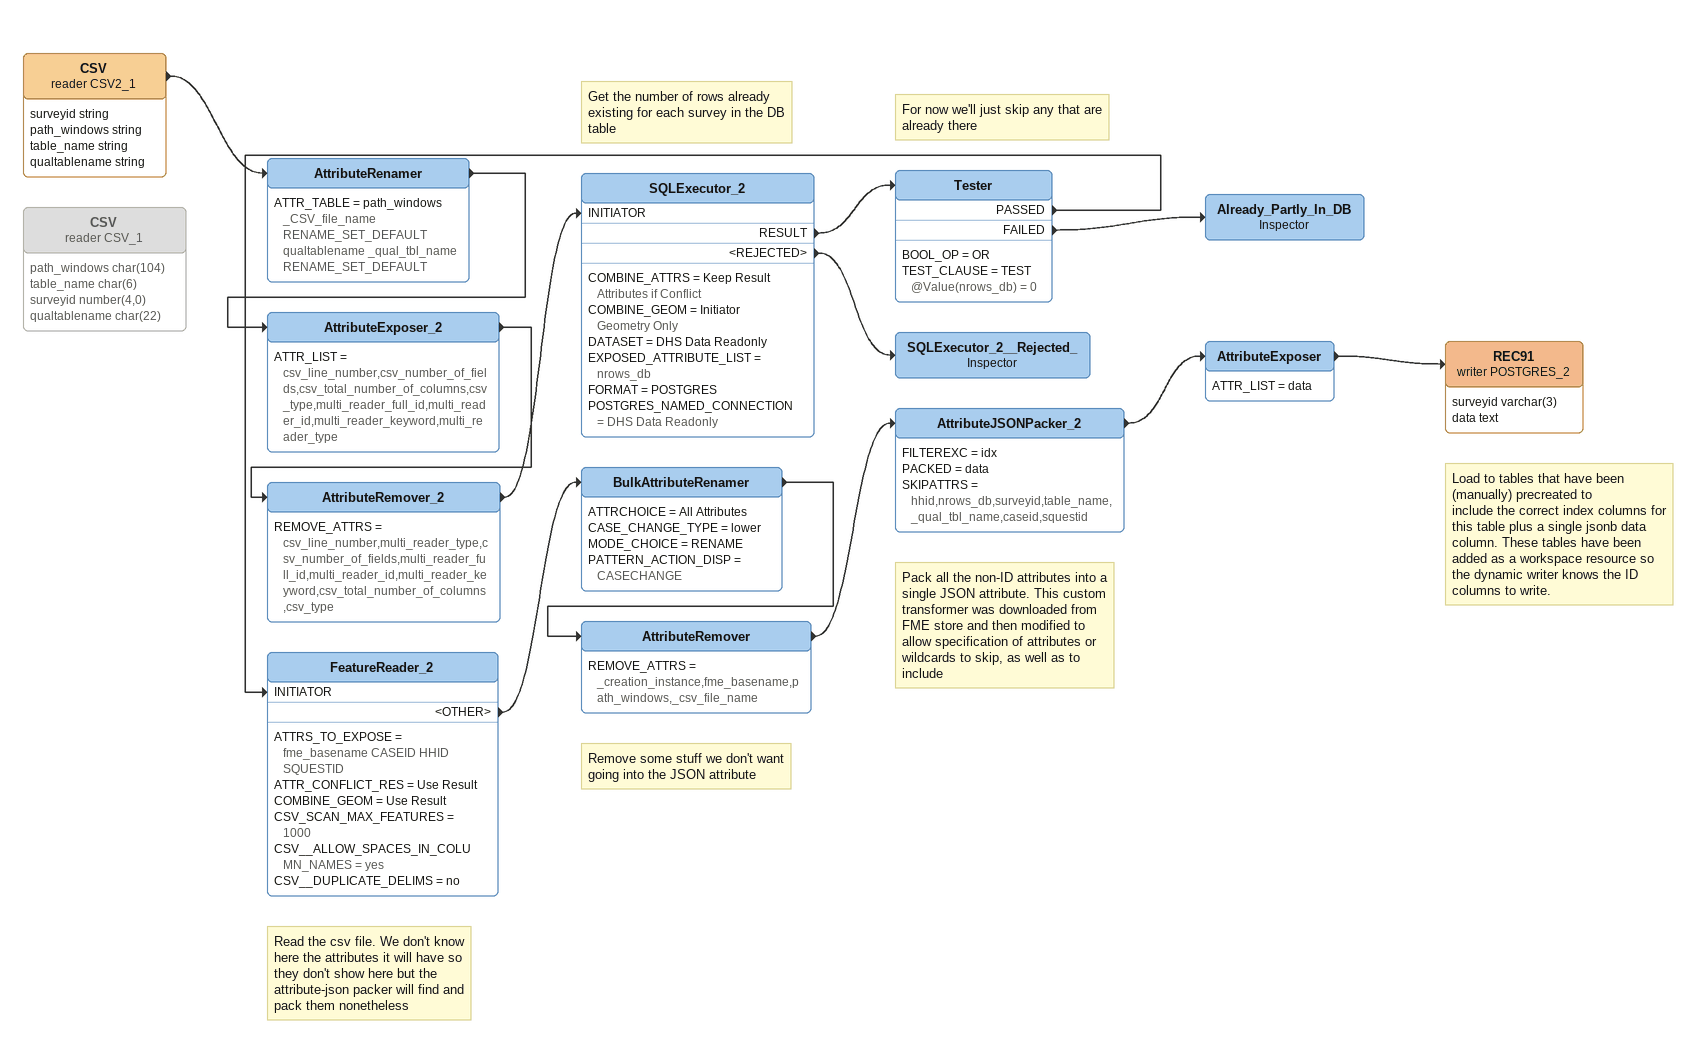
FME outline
CSV (reader CSV2_1)
    attributes: surveyid string, path_windows string, table_name string, qualtablename string
    -> AttributeRenamer
AttributeRenamer
    ATTR_TABLE = path_windows _CSV_file_name RENAME_SET_DEFAULT  qualtablename _qual_tbl_name RENAME_SET_DEFAULT
    -> AttributeExposer_2
AttributeExposer_2
    ATTR_LIST = csv_line_number,csv_number_of_fields,csv_total_number_of_columns,csv_type,multi_reader_full_id,multi_reader_id,multi_reader_keyword,multi_reader_type
    -> AttributeRemover_2
AttributeRemover_2
    REMOVE_ATTRS = csv_line_number,multi_reader_type,csv_number_of_fields,multi_reader_full_id,multi_reader_id,multi_reader_keyword,csv_total_number_of_columns,csv_type
    -> SQLExecutor_2 [INITIATOR]
Note: Get the number of rows already existing for each survey in the DB table
SQLExecutor_2
    COMBINE_ATTRS = Keep Result Attributes if Conflict
    COMBINE_GEOM = Initiator Geometry Only
    DATASET = DHS Data Readonly
    EXPOSED_ATTRIBUTE_LIST = nrows_db
    FORMAT = POSTGRES
    POSTGRES_NAMED_CONNECTION = DHS Data Readonly
    RESULT -> Tester
    <REJECTED> -> SQLExecutor_2__Rejected_
Note: For now we'll just skip any that are already there
Tester
    BOOL_OP = OR
    TEST_CLAUSE = TEST @Value(nrows_db) = 0
    PASSED -> FeatureReader_2 [INITIATOR]
    FAILED -> Already_Partly_In_DB
Already_Partly_In_DB: Inspector
Note: Read the csv file. We don't know here the attributes it will have so they don't show here but the attribute-json packer will find and pack them nonetheless
FeatureReader_2
    ATTRS_TO_EXPOSE = fme_basename CASEID HHID SQUESTID
    ATTR_CONFLICT_RES = Use Result
    COMBINE_GEOM = Use Result
    CSV_SCAN_MAX_FEATURES = 1000
    CSV__ALLOW_SPACES_IN_COLUMN_NAMES = yes
    CSV__DUPLICATE_DELIMS = no
    <OTHER> -> BulkAttributeRenamer
BulkAttributeRenamer
    ATTRCHOICE = All Attributes
    CASE_CHANGE_TYPE = lower
    MODE_CHOICE = RENAME
    PATTERN_ACTION_DISP = CASECHANGE
    -> AttributeRemover
Note: Remove some stuff we don't want going into the JSON attribute
AttributeRemover
    REMOVE_ATTRS = _creation_instance,fme_basename,path_windows,_csv_file_name
    -> AttributeJSONPacker_2
Note: Pack all the non-ID attributes into a single JSON attribute. This custom transformer was downloaded from FME store and then modified to allow specification of attributes or wildcards to skip, as well as to include
AttributeJSONPacker_2
    FILTEREXC = idx
    PACKED = data
    SKIPATTRS = hhid,nrows_db,surveyid,table_name,_qual_tbl_name,caseid,squestid
    -> AttributeExposer
AttributeExposer
    ATTR_LIST = data
    -> REC91 (writer POSTGRES_2)
Note: Load to tables that have been (manually) precreated to / include the correct index columns for this table plus a single jsonb data column. These tables have been added as a workspace resource so the dynamic writer knows the ID columns to write.
REC91 (writer POSTGRES_2)
    attributes: surveyid varchar(3), data text
SQLExecutor_2__Rejected_: Inspector
CSV (reader CSV_1) [off]
    attributes: path_windows char(104), table_name char(6), surveyid number(4,0), qualtablename char(22)
